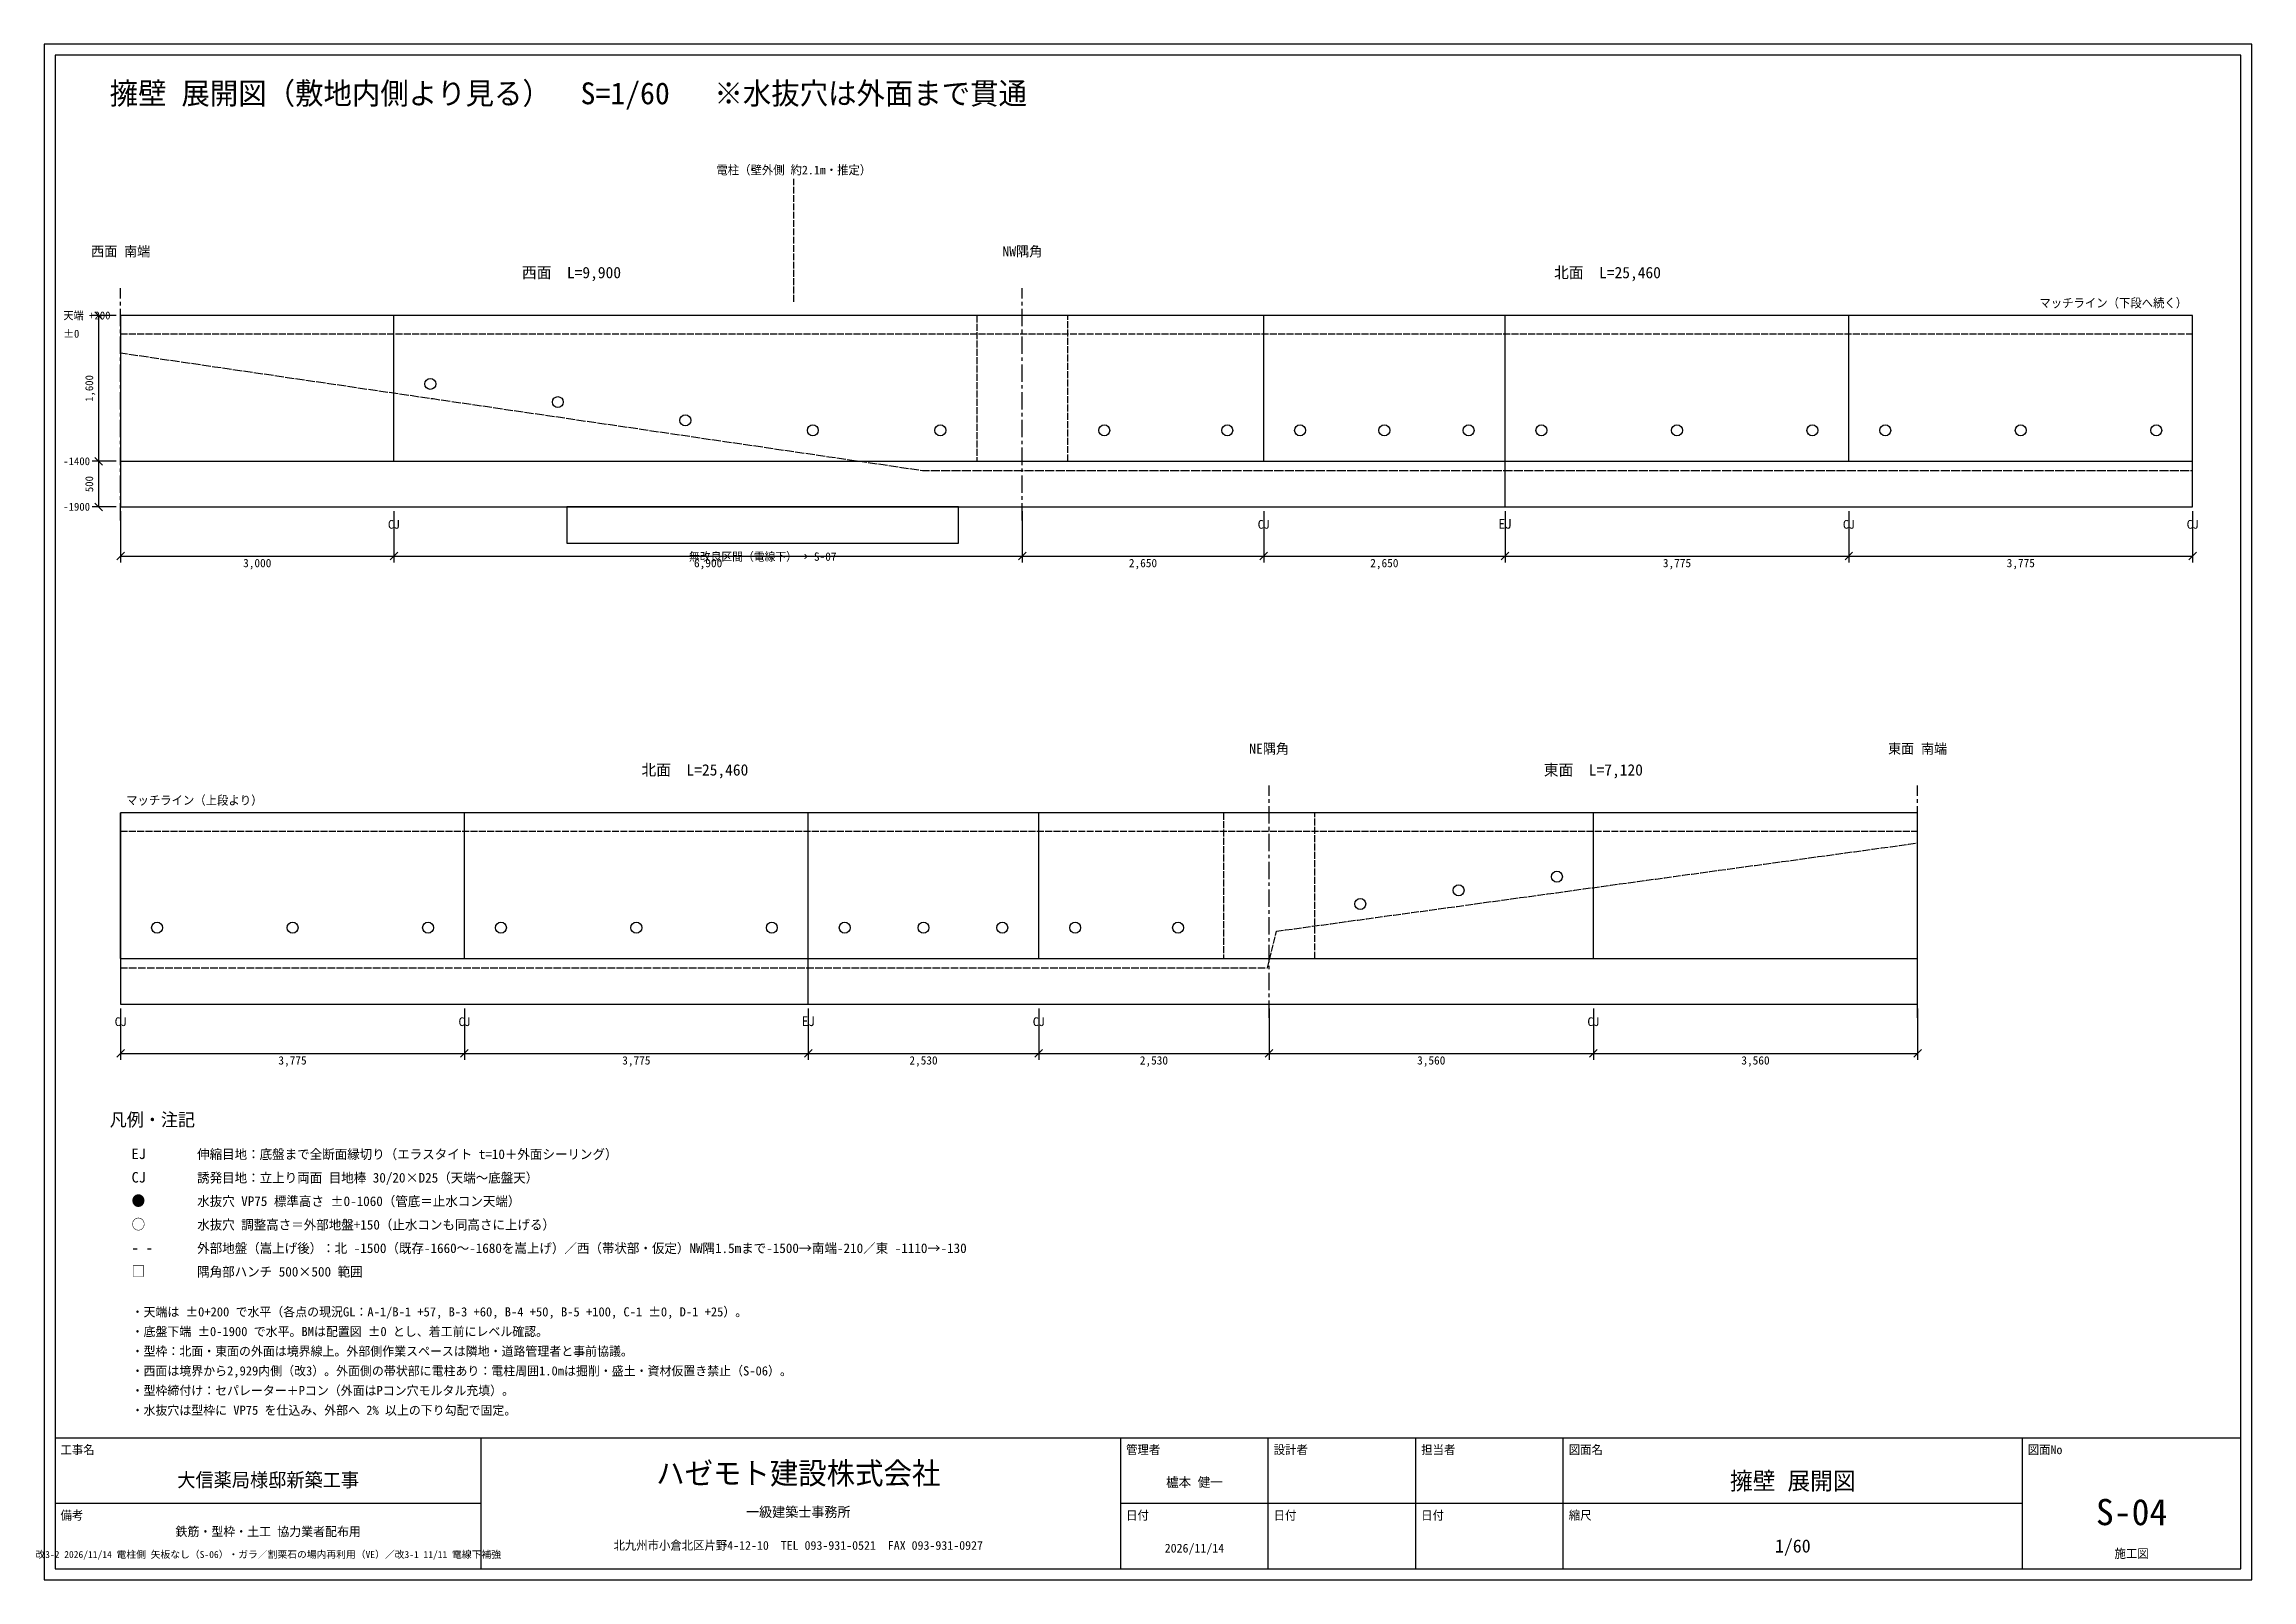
# Model space of a CAD drawing. Extents: x 480 to 24720, y 480 to 17340.
import ezdxf
from ezdxf.enums import TextEntityAlignment as Align

# ---------------------------------------------------------------- set-up
doc = ezdxf.new("R2010")
doc.units = 0
doc.header["$LTSCALE"] = 60
doc.linetypes.add('CENTER', pattern=[5.08, 3.175, -0.635, 0.635, -0.635])
doc.linetypes.add('DASHED', pattern=[1.524, 1.27, -0.254])
for name, color, linetype in [('01_躯体', 7, 'Continuous'), ('03_寸法', 5, 'Continuous'), ('04_文字', 7, 'Continuous'), ('05_目地', 30, 'Continuous'), ('06_水抜・排水', 5, 'Continuous'), ('07_補強', 6, 'Continuous'), ('08_地盤・参考', 8, 'Continuous'), ('09_図枠', 7, 'Continuous'), ('10_電柱・電線・仮設', 1, 'Continuous')]:
    doc.layers.add(name, color=color, linetype=linetype)

msp = doc.modelspace()

# ---------------------------------------------------------------- linework, layer by layer
at = {"layer": '01_躯体', "color": 7, "linetype": 'CENTER'}
for p, q in [((1320, 12110), (1320, 14660)), ((11220, 12110), (11220, 14660)), ((13930, 6650), (13930, 9200)), ((21050, 6650), (21050, 9200))]:
    msp.add_line(p, q, dxfattribs=at)
at = {"layer": '01_躯体', "color": 7, "linetype": 'CONTINUOUS'}
for p, q in [((1320, 12760), (24070, 12760)), ((1320, 7300), (21050, 7300))]:
    msp.add_line(p, q, dxfattribs=at)
for points in [[(1320, 12260), (24070, 12260), (24070, 14360), (1320, 14360)], [(1320, 6800), (21050, 6800), (21050, 8900), (1320, 8900)]]:
    msp.add_lwpolyline(points, close=True, dxfattribs=at)
at = {"layer": '03_寸法', "color": 5, "linetype": 'CONTINUOUS'}
for p, q in [((1272, 14360), (1008, 14360)), ((1122, 14318), (1038, 14402)), ((1080, 12760), (1080, 14360)), ((1272, 12760), (1008, 12760)), ((1272, 12760), (1008, 12760)), ((1122, 12718), (1038, 12802)), ((1122, 12718), (1038, 12802)), ((1080, 12260), (1080, 12760)), ((1272, 12260), (1008, 12260)), ((1122, 12218), (1038, 12302)), ((1320, 12212), (1320, 11648)), ((4320, 12212), (4320, 11648)), ((4320, 12212), (4320, 11648)), ((11220, 12212), (11220, 11648)), ((11220, 12212), (11220, 11648)), ((13870, 12212), (13870, 11648)), ((13870, 12212), (13870, 11648)), ((16520, 12212), (16520, 11648)), ((16520, 12212), (16520, 11648)), ((20295, 12212), (20295, 11648)), ((20295, 12212), (20295, 11648)), ((24070, 12212), (24070, 11648)), ((1278, 11678), (1362, 11762)), ((1320, 11720), (4320, 11720)), ((4278, 11678), (4362, 11762)), ((4278, 11678), (4362, 11762)), ((4320, 11720), (11220, 11720)), ((11178, 11678), (11262, 11762)), ((11178, 11678), (11262, 11762)), ((11220, 11720), (13870, 11720)), ((13828, 11678), (13912, 11762)), ((13828, 11678), (13912, 11762)), ((13870, 11720), (16520, 11720)), ((16478, 11678), (16562, 11762)), ((16478, 11678), (16562, 11762)), ((16520, 11720), (20295, 11720)), ((20253, 11678), (20337, 11762)), ((20253, 11678), (20337, 11762)), ((20295, 11720), (24070, 11720)), ((24028, 11678), (24112, 11762)), ((1320, 6752), (1320, 6188)), ((5095, 6752), (5095, 6188)), ((5095, 6752), (5095, 6188)), ((8870, 6752), (8870, 6188)), ((8870, 6752), (8870, 6188)), ((11400, 6752), (11400, 6188)), ((11400, 6752), (11400, 6188)), ((13930, 6752), (13930, 6188)), ((13930, 6752), (13930, 6188)), ((17490, 6752), (17490, 6188)), ((17490, 6752), (17490, 6188)), ((21050, 6752), (21050, 6188)), ((1278, 6218), (1362, 6302)), ((5053, 6218), (5137, 6302)), ((5053, 6218), (5137, 6302)), ((8828, 6218), (8912, 6302)), ((8828, 6218), (8912, 6302)), ((11358, 6218), (11442, 6302)), ((11358, 6218), (11442, 6302)), ((13888, 6218), (13972, 6302)), ((13888, 6218), (13972, 6302)), ((17448, 6218), (17532, 6302)), ((17448, 6218), (17532, 6302)), ((21008, 6218), (21092, 6302)), ((1320, 6260), (5095, 6260)), ((5095, 6260), (8870, 6260)), ((8870, 6260), (11400, 6260)), ((11400, 6260), (13930, 6260)), ((13930, 6260), (17490, 6260)), ((17490, 6260), (21050, 6260))]:
    msp.add_line(p, q, dxfattribs=at)
at = {"layer": '05_目地', "color": 3, "linetype": 'CONTINUOUS'}
for p, q in [((4320, 12760), (4320, 14360)), ((13870, 12760), (13870, 14360)), ((20295, 12760), (20295, 14360)), ((24070, 12760), (24070, 14360)), ((1320, 7300), (1320, 8900)), ((5095, 7300), (5095, 8900)), ((11400, 7300), (11400, 8900)), ((17490, 7300), (17490, 8900))]:
    msp.add_line(p, q, dxfattribs=at)
at = {"layer": '05_目地', "color": 30, "linetype": 'CONTINUOUS'}
for p, q in [((16520, 12260), (16520, 14360)), ((8870, 6800), (8870, 8900))]:
    msp.add_line(p, q, dxfattribs=at)
at = {"layer": '06_水抜・排水', "color": 5}
for centre in [(4720, 13610), (6120, 13410), (7520, 13210), (8920, 13100), (10320, 13100), (12120, 13100), (13470, 13100), (14270, 13100), (15195, 13100), (16120, 13100), (16920, 13100), (18408, 13100), (19895, 13100), (20695, 13100), (22183, 13100), (23670, 13100), (17090, 8200), (16010, 8050), (14930, 7900), (1720, 7640), (3208, 7640), (4695, 7640), (5495, 7640), (6982, 7640), (8470, 7640), (9270, 7640), (10135, 7640), (11000, 7640), (11800, 7640), (12930, 7640)]:
    msp.add_circle(centre, 60, dxfattribs=at)
at = {"layer": '07_補強', "color": 6, "linetype": 'DASHED'}
for points in [[(10720, 12760), (11720, 12760), (11720, 14360), (10720, 14360)], [(13430, 7300), (14430, 7300), (14430, 8900), (13430, 8900)]]:
    msp.add_lwpolyline(points, close=True, dxfattribs=at)
at = {"layer": '08_地盤・参考', "color": 8, "linetype": 'DASHED'}
for p, q in [((1320, 14160), (24070, 14160)), ((1320, 8700), (21050, 8700))]:
    msp.add_line(p, q, dxfattribs=at)
for points in [[(1320, 13950), (1434, 13933), (1549, 13917), (1663, 13900), (1777, 13883), (1892, 13866), (2006, 13850), (2120, 13833), (2235, 13816), (2349, 13799), (2463, 13783), (2578, 13766), (2692, 13749), (2806, 13732), (2921, 13716), (3035, 13699), (3149, 13682), (3263, 13665), (3378, 13649), (3492, 13632), (3606, 13615), (3721, 13598), (3835, 13582), (3949, 13565), (4064, 13548), (4178, 13531), (4292, 13515), (4407, 13498), (4521, 13481), (4635, 13464), (4750, 13448), (4864, 13431), (4978, 13414), (5093, 13397), (5207, 13381), (5321, 13364), (5436, 13347), (5550, 13330), (5664, 13314), (5779, 13297), (5893, 13280), (6007, 13263), (6122, 13247), (6236, 13230), (6350, 13213), (6464, 13197), (6579, 13180), (6693, 13163), (6807, 13146), (6922, 13130), (7036, 13113), (7150, 13096), (7265, 13079), (7379, 13063), (7493, 13046), (7608, 13029), (7722, 13012), (7836, 12996), (7951, 12979), (8065, 12962), (8179, 12945), (8294, 12929), (8408, 12912), (8522, 12895), (8637, 12878), (8751, 12862), (8865, 12845), (8980, 12828), (9094, 12811), (9208, 12795), (9323, 12778), (9437, 12761), (9551, 12744), (9665, 12728), (9780, 12711), (9894, 12694), (10008, 12677), (10123, 12661), (10237, 12660), (10351, 12660), (10466, 12660), (10580, 12660), (10694, 12660), (10809, 12660), (10923, 12660), (11037, 12660), (11152, 12660), (11266, 12660), (11380, 12660), (11495, 12660), (11609, 12660), (11723, 12660), (11838, 12660), (11952, 12660), (12066, 12660), (12181, 12660), (12295, 12660), (12409, 12660), (12524, 12660), (12638, 12660), (12752, 12660), (12866, 12660), (12981, 12660), (13095, 12660), (13209, 12660), (13324, 12660), (13438, 12660), (13552, 12660), (13667, 12660), (13781, 12660), (13895, 12660), (14010, 12660), (14124, 12660), (14238, 12660), (14353, 12660), (14467, 12660), (14581, 12660), (14696, 12660), (14810, 12660), (14924, 12660), (15039, 12660), (15153, 12660), (15267, 12660), (15382, 12660), (15496, 12660), (15610, 12660), (15725, 12660), (15839, 12660), (15953, 12660), (16067, 12660), (16182, 12660), (16296, 12660), (16410, 12660), (16525, 12660), (16639, 12660), (16753, 12660), (16868, 12660), (16982, 12660), (17096, 12660), (17211, 12660), (17325, 12660), (17439, 12660), (17554, 12660), (17668, 12660), (17782, 12660), (17897, 12660), (18011, 12660), (18125, 12660), (18240, 12660), (18354, 12660), (18468, 12660), (18583, 12660), (18697, 12660), (18811, 12660), (18926, 12660), (19040, 12660), (19154, 12660), (19268, 12660), (19383, 12660), (19497, 12660), (19611, 12660), (19726, 12660), (19840, 12660), (19954, 12660), (20069, 12660), (20183, 12660), (20297, 12660), (20412, 12660), (20526, 12660), (20640, 12660), (20755, 12660), (20869, 12660), (20983, 12660), (21098, 12660), (21212, 12660), (21326, 12660), (21441, 12660), (21555, 12660), (21669, 12660), (21784, 12660), (21898, 12660), (22012, 12660), (22127, 12660), (22241, 12660), (22355, 12660), (22469, 12660), (22584, 12660), (22698, 12660), (22812, 12660), (22927, 12660), (23041, 12660), (23155, 12660), (23270, 12660), (23384, 12660), (23498, 12660), (23613, 12660), (23727, 12660), (23841, 12660), (23956, 12660), (24070, 12660)], [(1320, 7200), (1419, 7200), (1518, 7200), (1617, 7200), (1717, 7200), (1816, 7200), (1915, 7200), (2014, 7200), (2113, 7200), (2212, 7200), (2311, 7200), (2411, 7200), (2510, 7200), (2609, 7200), (2708, 7200), (2807, 7200), (2906, 7200), (3005, 7200), (3105, 7200), (3204, 7200), (3303, 7200), (3402, 7200), (3501, 7200), (3600, 7200), (3699, 7200), (3799, 7200), (3898, 7200), (3997, 7200), (4096, 7200), (4195, 7200), (4294, 7200), (4394, 7200), (4493, 7200), (4592, 7200), (4691, 7200), (4790, 7200), (4889, 7200), (4988, 7200), (5088, 7200), (5187, 7200), (5286, 7200), (5385, 7200), (5484, 7200), (5583, 7200), (5682, 7200), (5782, 7200), (5881, 7200), (5980, 7200), (6079, 7200), (6178, 7200), (6277, 7200), (6376, 7200), (6476, 7200), (6575, 7200), (6674, 7200), (6773, 7200), (6872, 7200), (6971, 7200), (7070, 7200), (7170, 7200), (7269, 7200), (7368, 7200), (7467, 7200), (7566, 7200), (7665, 7200), (7764, 7200), (7864, 7200), (7963, 7200), (8062, 7200), (8161, 7200), (8260, 7200), (8359, 7200), (8458, 7200), (8558, 7200), (8657, 7200), (8756, 7200), (8855, 7200), (8954, 7200), (9053, 7200), (9153, 7200), (9252, 7200), (9351, 7200), (9450, 7200), (9549, 7200), (9648, 7200), (9747, 7200), (9847, 7200), (9946, 7200), (10045, 7200), (10144, 7200), (10243, 7200), (10342, 7200), (10441, 7200), (10541, 7200), (10640, 7200), (10739, 7200), (10838, 7200), (10937, 7200), (11036, 7200), (11135, 7200), (11235, 7200), (11334, 7200), (11433, 7200), (11532, 7200), (11631, 7200), (11730, 7200), (11829, 7200), (11929, 7200), (12028, 7200), (12127, 7200), (12226, 7200), (12325, 7200), (12424, 7200), (12523, 7200), (12623, 7200), (12722, 7200), (12821, 7200), (12920, 7200), (13019, 7200), (13118, 7200), (13217, 7200), (13317, 7200), (13416, 7200), (13515, 7200), (13614, 7200), (13713, 7200), (13812, 7200), (13912, 7200), (14011, 7601), (14110, 7615), (14209, 7628), (14308, 7642), (14407, 7656), (14506, 7669), (14606, 7683), (14705, 7697), (14804, 7710), (14903, 7724), (15002, 7738), (15101, 7751), (15200, 7765), (15300, 7779), (15399, 7792), (15498, 7806), (15597, 7819), (15696, 7833), (15795, 7847), (15894, 7860), (15994, 7874), (16093, 7888), (16192, 7901), (16291, 7915), (16390, 7929), (16489, 7942), (16588, 7956), (16688, 7970), (16787, 7983), (16886, 7997), (16985, 8010), (17084, 8024), (17183, 8038), (17282, 8051), (17382, 8065), (17481, 8079), (17580, 8092), (17679, 8106), (17778, 8120), (17877, 8133), (17976, 8147), (18076, 8161), (18175, 8174), (18274, 8188), (18373, 8202), (18472, 8215), (18571, 8229), (18671, 8242), (18770, 8256), (18869, 8270), (18968, 8283), (19067, 8297), (19166, 8311), (19265, 8324), (19365, 8338), (19464, 8352), (19563, 8365), (19662, 8379), (19761, 8393), (19860, 8406), (19959, 8420), (20059, 8434), (20158, 8447), (20257, 8461), (20356, 8474), (20455, 8488), (20554, 8502), (20653, 8515), (20753, 8529), (20852, 8543), (20951, 8556), (21050, 8570)]]:
    msp.add_lwpolyline(points, dxfattribs=at)
at = {"layer": '09_図枠', "color": 7, "linetype": 'CONTINUOUS'}
for p, q in [((600, 2040), (24600, 2040)), ((5280, 600), (5280, 2040)), ((12300, 600), (12300, 2040)), ((13920, 600), (13920, 2040)), ((15540, 600), (15540, 2040)), ((17160, 600), (17160, 2040)), ((22200, 600), (22200, 2040)), ((600, 1320), (5280, 1320)), ((12300, 1320), (17160, 1320)), ((17160, 1320), (22200, 1320))]:
    msp.add_line(p, q, dxfattribs=at)
for points in [[(480, 480), (24720, 480), (24720, 17340), (480, 17340), (480, 480)], [(600, 600), (24600, 600), (24600, 17220), (600, 17220), (600, 600)]]:
    msp.add_lwpolyline(points, dxfattribs=at)
at = {"layer": '10_電柱・電線・仮設', "color": 1, "linetype": 'DASHED'}
msp.add_line((8711, 14510), (8711, 15860), dxfattribs=at)
at = {"layer": '10_電柱・電線・仮設', "color": 1, "linetype": 'CONTINUOUS'}
msp.add_lwpolyline([(6220, 11860), (10520, 11860), (10520, 12260), (6220, 12260)], close=True, dxfattribs=at)

# ---------------------------------------------------------------- texts
at = {"layer": '03_寸法', "color": 5}
for s, p in [('天端 +200', (690, 14318)), ('±0', (690, 14118)), ('-1400', (690, 12718)), ('-1900', (690, 12218))]:
    msp.add_text(s, height=86.4, dxfattribs=at).set_placement(p)
for s, p in [('1,600', (1044, 13560)), ('500', (1044, 12510))]:
    msp.add_text(s, height=86.4, rotation=90, dxfattribs=at).set_placement(p, align=Align.BOTTOM_CENTER)
for s, p in [('3,000', (2820, 11570)), ('6,900', (7770, 11570)), ('2,650', (12545, 11570)), ('2,650', (15195, 11570)), ('3,775', (18408, 11570)), ('3,775', (22183, 11570)), ('3,775', (3207, 6110)), ('3,775', (6982, 6110)), ('2,530', (10135, 6110)), ('2,530', (12665, 6110)), ('3,560', (15710, 6110)), ('3,560', (19270, 6110))]:
    msp.add_text(s, height=91.2, dxfattribs=at).set_placement(p, align=Align.BOTTOM_CENTER)
at = {"layer": '04_文字', "color": 7}
for s, height, p in [('擁壁 展開図（敷地内側より見る）  S=1/60   ※水抜穴は外面まで貫通', 240, (1200, 16680)), ('マッチライン（上段より）', 96, (1380, 8990)), ('凡例・注記', 144, (1200, 5460)), ('伸縮目地：底盤まで全断面縁切り（エラスタイト t=10＋外面シーリング）', 105.6, (2160, 5100)), ('誘発目地：立上り両面 目地棒 30/20×D25（天端～底盤天）', 105.6, (2160, 4842)), ('水抜穴 VP75 標準高さ ±0-1060（管底＝止水コン天端）', 105.6, (2160, 4584)), ('水抜穴 調整高さ＝外部地盤+150（止水コンも同高さに上げる）', 105.6, (2160, 4326)), ('外部地盤（嵩上げ後）：北 -1500（既存-1660～-1680を嵩上げ）／西（帯状部・仮定）NW隅1.5mまで-1500→南端-210／東 -1110→-130', 105.6, (2160, 4068)), ('隅角部ハンチ 500×500 範囲', 105.6, (2160, 3810)), ('・天端は ±0+200 で水平（各点の現況GL：A-1/B-1 +57, B-3 +60, B-4 +50, B-5 +100, C-1 ±0, D-1 +25）。', 100.8, (1440, 3372)), ('・底盤下端 ±0-1900 で水平。BMは配置図 ±0 とし、着工前にレベル確認。', 100.8, (1440, 3156)), ('・型枠：北面・東面の外面は境界線上。外部側作業スペースは隣地・道路管理者と事前協議。', 100.8, (1440, 2940)), ('・西面は境界から2,929内側（改3）。外面側の帯状部に電柱あり：電柱周囲1.0mは掘削・盛土・資材仮置き禁止（S-06）。', 100.8, (1440, 2724)), ('・型枠締付け：セパレーター＋Pコン（外面はPコン穴モルタル充填）。', 100.8, (1440, 2508)), ('・水抜穴は型枠に VP75 を仕込み、外部へ 2% 以上の下り勾配で固定。', 100.8, (1440, 2292))]:
    msp.add_text(s, height=height, dxfattribs=at).set_placement(p)
for s, height, p in [('西面 南端', 110.4, (1320, 15010)), ('NW隅角', 110.4, (11220, 15010)), ('西面  L=9,900', 124.8, (6270, 14770)), ('北面  L=25,460', 124.8, (17645, 14770)), ('NE隅角', 110.4, (13930, 9550)), ('東面 南端', 110.4, (21050, 9550)), ('北面  L=25,460', 124.8, (7625, 9310)), ('東面  L=7,120', 124.8, (17490, 9310))]:
    msp.add_text(s, height=height, dxfattribs=at).set_placement(p, align=Align.CENTER)
msp.add_text('マッチライン（下段へ続く）', height=96, dxfattribs=at).set_placement((24010, 14450), align=Align.RIGHT)
at = {"layer": '05_目地', "color": 30}
for p in [(16520, 12020), (8870, 6560)]:
    msp.add_text('EJ', height=105.6, dxfattribs=at).set_placement(p, align=Align.CENTER)
at = {"layer": '05_目地', "color": 3}
for p in [(4320, 12020), (13870, 12020), (20295, 12020), (24070, 12020), (1320, 6560), (5095, 6560), (11400, 6560), (17490, 6560)]:
    msp.add_text('CJ', height=96, dxfattribs=at).set_placement(p, align=Align.CENTER)
at = {"layer": '05_目地', "color": 30}
msp.add_text('EJ', height=115.2, dxfattribs=at).set_placement((1440, 5100))
at = {"layer": '05_目地', "color": 3}
msp.add_text('CJ', height=115.2, dxfattribs=at).set_placement((1440, 4842))
at = {"layer": '06_水抜・排水', "color": 5}
for s, p in [('●', (1440, 4584)), ('○', (1440, 4326))]:
    msp.add_text(s, height=115, dxfattribs=at).set_placement(p)
at = {"layer": '07_補強', "color": 6}
msp.add_text('□', height=115, dxfattribs=at).set_placement((1440, 3810))
at = {"layer": '08_地盤・参考', "color": 8}
msp.add_text('- -', height=115.2, dxfattribs=at).set_placement((1440, 4068))
at = {"layer": '09_図枠', "color": 7}
for s, p in [('工事名', (660, 1860)), ('管理者', (12360, 1860)), ('設計者', (13980, 1860)), ('担当者', (15600, 1860)), ('図面名', (17220, 1860)), ('図面No', (22260, 1860)), ('備考', (660, 1140)), ('日付', (12360, 1140)), ('日付', (13980, 1140)), ('日付', (15600, 1140)), ('縮尺', (17220, 1140))]:
    msp.add_text(s, height=96, dxfattribs=at).set_placement(p)
for s, height, p in [('ハゼモト建設株式会社', 240, (8760, 1530)), ('大信薬局様邸新築工事', 153.6, (2940, 1500)), ('櫨本 健一', 105.6, (13110, 1500)), ('擁壁 展開図', 192, (19680, 1470)), ('一級建築士事務所', 110.4, (8760, 1170)), ('S-04', 288, (23400, 1080)), ('鉄筋・型枠・土工 協力業者配布用', 100.8, (2940, 960)), ('北九州市小倉北区片野4-12-10  TEL 093-931-0521  FAX 093-931-0927', 96, (8760, 810)), ('2026/11/14', 96, (13110, 780)), ('1/60', 144, (19680, 780)), ('施工図', 96, (23400, 720))]:
    msp.add_text(s, height=height, dxfattribs=at).set_placement(p, align=Align.CENTER)
at = {"layer": '09_図枠', "color": 1}
msp.add_text('改3-2 2026/11/14 電柱側 矢板なし（S-06）・ガラ／割栗石の場内再利用（VE）／改3-1 11/11 電線下補強', height=76.8, dxfattribs=at).set_placement((2940, 720), align=Align.CENTER)
at = {"layer": '10_電柱・電線・仮設', "color": 1}
for s, height, p in [('電柱（壁外側 約2.1m・推定）', 96, (8711, 15910)), ('無改良区間（電線下）→ S-07', 91.2, (8370, 11668))]:
    msp.add_text(s, height=height, dxfattribs=at).set_placement(p, align=Align.CENTER)

doc.saveas('drawing.dxf')
